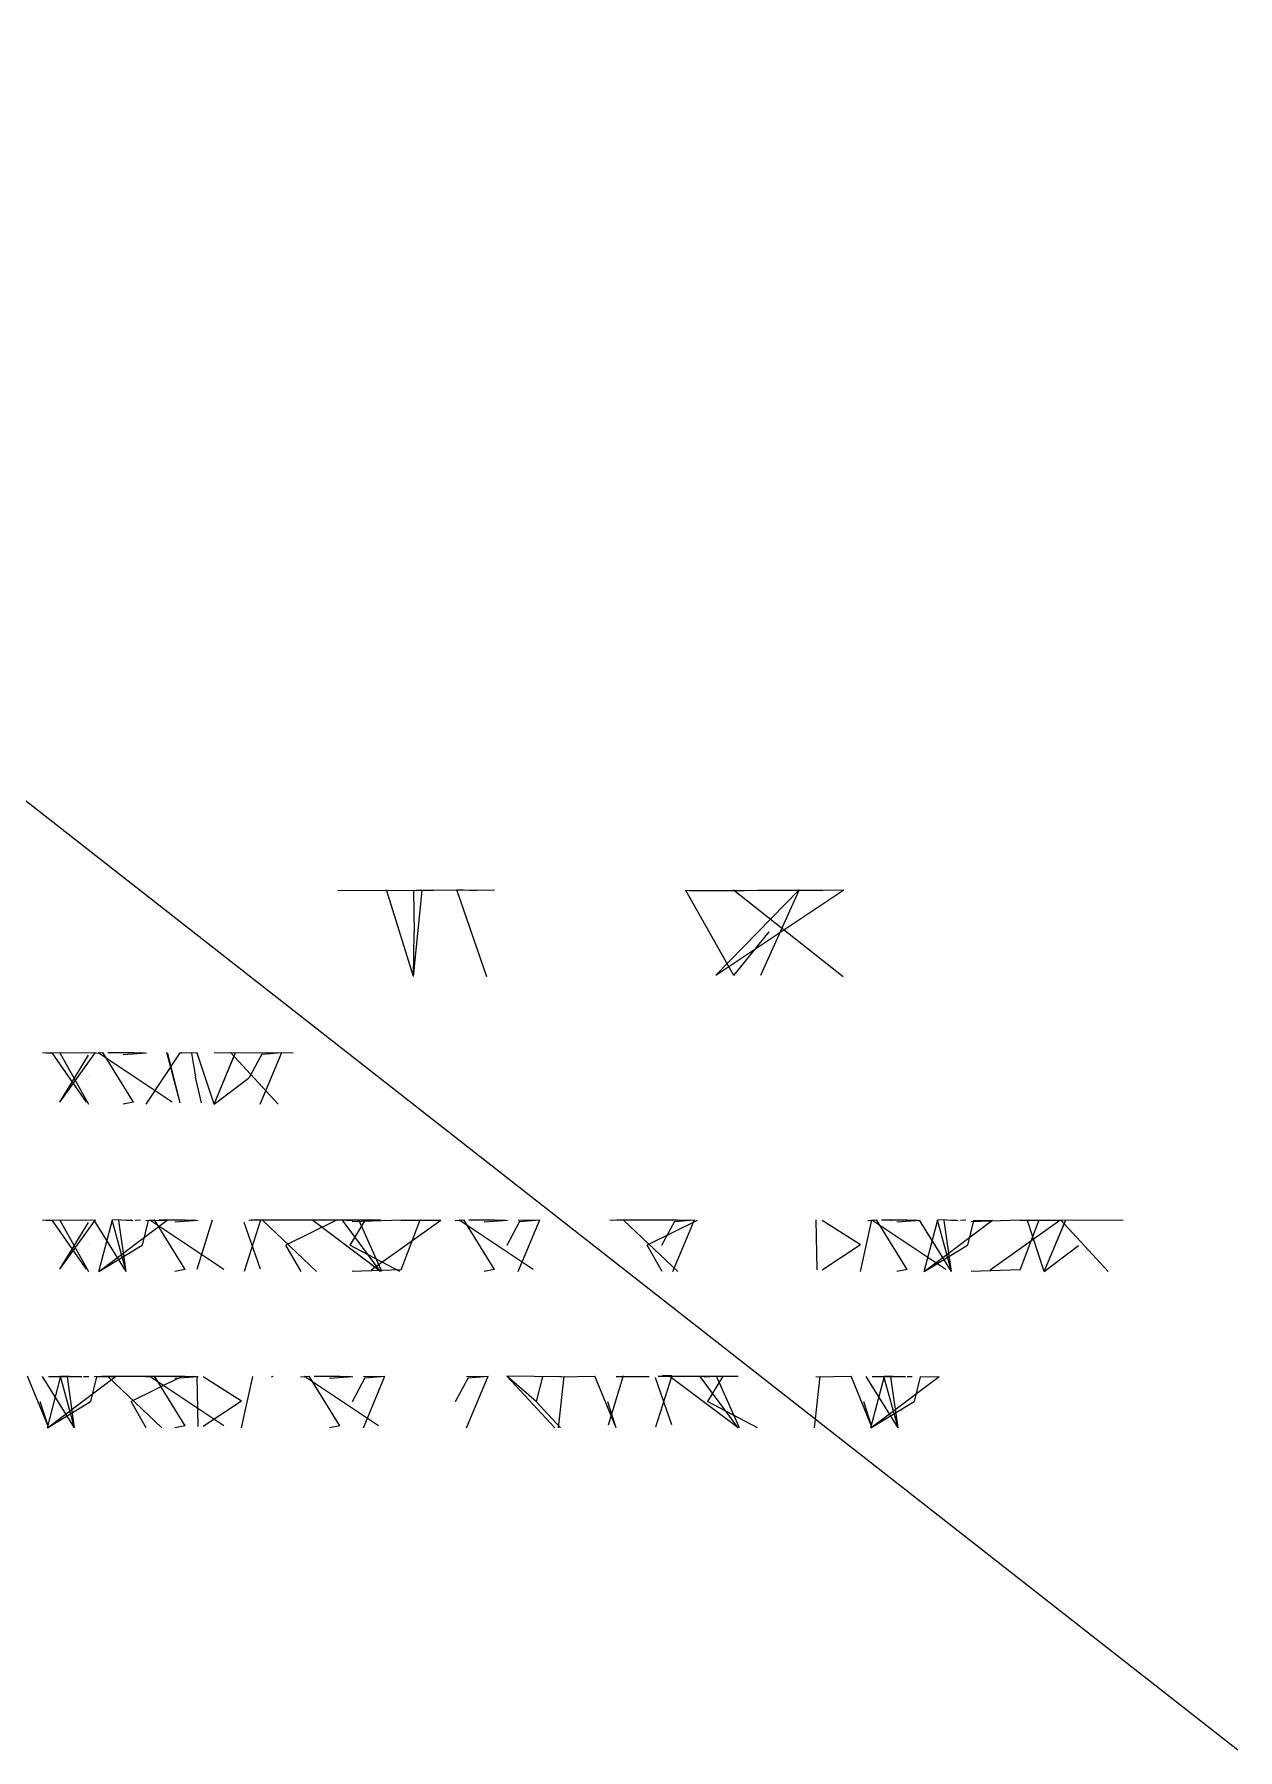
# Model space of a CAD drawing. Header units: metres. Extents: x -978944 to 1068394069015, y -937984 to 996528.
# Drawn here: x -165.18 to -151.32, y -20.21 to -0.46 of the extents above; entities that cross this region are included whole.
import ezdxf

# ---------------------------------------------------------------- set-up
doc = ezdxf.new("R2010")
doc.units = ezdxf.units.M

msp = doc.modelspace()

# ---------------------------------------------------------------- linework, layer by layer
at = {"layer": 'MCD_Layer_0'}
for p, q in [((-209.976303, 25.710459), (-151.324951, -20.214447)), ((-161.6875, -10.319051), (-159.884765, -10.313677)), ((-161.6875, -10.319051), (-160.585184, -10.315398)), ((-160.815115, -11.308394), (-161.126198, -10.313496)), ((-160.815115, -11.308394), (-160.71754, -10.320199)), ((-160.814632, -10.319112), (-160.810285, -10.803277)), ((-160.089577, -10.322463), (-160.315161, -10.3125)), ((-159.969781, -11.3125), (-160.315161, -10.3125)), ((-157.6875, -10.320978), (-156.100684, -10.314374)), ((-157.125879, -11.29834), (-157.679885, -10.318687)), ((-157.63229, -10.323506), (-156.372927, -10.316308)), ((-157.336249, -10.318806), (-156.373403, -10.3125)), ((-157.336249, -11.293551), (-156.373403, -10.3125)), ((-157.336249, -10.318806), (-155.861757, -10.313273)), ((-157.336249, -11.293551), (-155.861757, -10.313273)), ((-155.867468, -11.3125), (-157.129687, -10.315742)), ((-156.81556, -11.295247), (-156.372927, -10.316308)), ((-160.815115, -11.308394), (-160.810285, -10.803277)), ((-160.810285, -10.803277), (-160.810255, -10.803277)), ((-157.125879, -11.29834), (-156.72037, -10.796065)), ((-156.72037, -10.796065), (-156.720341, -10.796065)), ((-165.087982, -12.189979), (-164.476932, -12.186683)), ((-165.040766, -12.192843), (-164.976154, -12.188684)), ((-164.579924, -12.755504), (-164.976154, -12.188684)), ((-164.88752, -12.190013), (-164.557558, -12.780683)), ((-164.887244, -12.755504), (-164.476932, -12.186683)), ((-164.887244, -12.755504), (-164.557558, -12.215192)), ((-164.493988, -12.192369), (-164.394127, -12.186683)), ((-164.436845, -12.192022), (-164.447386, -12.188676)), ((-163.595238, -12.758092), (-164.447386, -12.188676)), ((-164.041284, -12.758092), (-164.394127, -12.186683)), ((-164.041284, -12.189994), (-164.337539, -12.188347)), ((-164.041284, -12.189994), (-164.305362, -12.194276)), ((-163.889829, -12.192456), (-164.158899, -12.212601)), ((-164.041284, -12.189994), (-163.959731, -12.187116)), ((-164.041284, -12.189994), (-163.914794, -12.18956)), ((-163.505709, -12.190078), (-163.899994, -12.780683)), ((-163.504589, -12.763583), (-163.658046, -12.186718)), ((-163.504589, -12.763583), (-163.646845, -12.192511)), ((-163.505709, -12.190078), (-163.303806, -12.186683)), ((-163.505709, -12.190078), (-163.490027, -12.192546)), ((-163.373534, -12.191181), (-163.326489, -12.471212)), ((-163.113373, -12.780683), (-163.305984, -12.191296)), ((-163.113373, -12.780683), (-162.864823, -12.186683)), ((-163.113373, -12.190161), (-162.864823, -12.186683)), ((-163.113373, -12.780683), (-162.864823, -12.187836)), ((-162.376374, -12.780683), (-162.920185, -12.188755)), ((-162.202216, -12.193495), (-162.920185, -12.188755)), ((-162.564369, -12.203766), (-162.71199, -12.479619)), ((-162.581668, -12.780683), (-162.332557, -12.186683)), ((-162.581668, -12.190196), (-162.332557, -12.186683)), ((-162.564369, -12.203766), (-162.332557, -12.186683)), ((-164.557558, -12.467219), (-164.557541, -12.467219)), ((-164.158899, -12.468495), (-164.158881, -12.468495)), ((-163.257041, -12.765578), (-163.326489, -12.471212)), ((-163.326489, -12.471212), (-163.326471, -12.471212)), ((-163.113373, -12.780683), (-162.717769, -12.479619)), ((-162.717769, -12.479619), (-162.717751, -12.479619)), ((-162.71199, -12.479619), (-162.711972, -12.479619)), ((-164.041284, -12.758092), (-164.158899, -12.780683)), ((-165.087982, -14.116865), (-164.476932, -14.113569)), ((-165.040766, -14.11973), (-164.976154, -14.115571)), ((-164.579924, -14.682391), (-164.976154, -14.115571)), ((-164.88752, -14.1169), (-164.557558, -14.707569)), ((-164.887244, -14.682391), (-164.476932, -14.113569)), ((-164.887244, -14.682391), (-164.557558, -14.142078)), ((-164.124169, -14.705969), (-164.493988, -14.114378)), ((-164.438199, -14.707569), (-164.281759, -14.113569)), ((-164.438199, -14.707569), (-163.652549, -14.11587)), ((-164.124169, -14.705969), (-164.287511, -14.115402)), ((-164.081608, -14.119051), (-164.281759, -14.113569)), ((-164.124169, -14.705969), (-164.20814, -14.120022)), ((-164.125319, -14.11702), (-164.0471, -14.120057)), ((-164.125319, -14.11702), (-164.059753, -14.11702)), ((-164.020643, -14.117038), (-163.961403, -14.114252)), ((-163.872255, -14.119069), (-163.941273, -14.405725)), ((-163.899994, -14.119256), (-163.800133, -14.113569)), ((-163.872255, -14.119069), (-163.652549, -14.11587)), ((-163.842851, -14.118909), (-163.853392, -14.115563)), ((-163.001244, -14.684979), (-163.853392, -14.115563)), ((-163.44729, -14.684979), (-163.800133, -14.113569)), ((-163.44729, -14.11688), (-163.743545, -14.115233)), ((-163.44729, -14.11688), (-163.711367, -14.121163)), ((-163.295834, -14.119342), (-163.564905, -14.139488)), ((-163.44729, -14.11688), (-163.365737, -14.114003)), ((-163.44729, -14.11688), (-163.3208, -14.116447)), ((-163.305984, -14.682391), (-163.131478, -14.113586)), ((-162.578136, -14.116883), (-162.765897, -14.707569)), ((-162.578136, -14.682373), (-162.765897, -14.142078)), ((-161.930981, -14.116999), (-162.71199, -14.119981)), ((-162.578136, -14.116883), (-162.68527, -14.113569)), ((-161.930981, -14.116999), (-162.624637, -14.113569)), ((-161.931556, -14.705486), (-162.551076, -14.120016)), ((-161.708575, -14.118598), (-162.284418, -14.405496)), ((-161.196022, -14.11702), (-162.117981, -14.11427)), ((-161.196022, -14.11702), (-161.97707, -14.120004)), ((-161.194872, -14.705969), (-161.97707, -14.120004)), ((-161.194872, -14.705969), (-161.634283, -14.114378)), ((-161.585971, -14.119087), (-161.44506, -14.113569)), ((-161.376618, -14.119105), (-161.549162, -14.405743)), ((-160.957108, -14.116931), (-161.523987, -14.136788)), ((-161.181068, -14.707533), (-161.44506, -14.113569)), ((-161.304927, -14.687712), (-160.500037, -14.11559)), ((-160.957108, -14.687712), (-160.738885, -14.113569)), ((-160.957108, -14.116931), (-160.738885, -14.113569)), ((-160.957108, -14.116931), (-160.500037, -14.11559)), ((-160.335983, -14.119256), (-160.236122, -14.113569)), ((-160.278841, -14.118909), (-160.289381, -14.115563)), ((-159.437234, -14.684979), (-160.289381, -14.115563)), ((-159.88328, -14.684979), (-160.236122, -14.113569)), ((-159.88328, -14.11688), (-160.179534, -14.115233)), ((-159.88328, -14.11688), (-160.147357, -14.121163)), ((-159.731824, -14.119342), (-160.000894, -14.139488)), ((-159.88328, -14.11688), (-159.801727, -14.114003)), ((-159.88328, -14.11688), (-159.756789, -14.116447)), ((-159.594352, -14.130652), (-159.741974, -14.406506)), ((-159.611652, -14.707569), (-159.36254, -14.113569)), ((-159.611652, -14.117083), (-159.36254, -14.113569)), ((-159.594352, -14.130652), (-159.36254, -14.113569)), ((-157.772977, -14.116999), (-158.553986, -14.119981)), ((-157.772977, -14.116999), (-158.466632, -14.113569)), ((-157.773551, -14.705486), (-158.393071, -14.120016)), ((-157.55057, -14.118598), (-158.126413, -14.405496)), ((-157.81237, -14.130652), (-157.959991, -14.406506)), ((-157.829669, -14.707569), (-157.580558, -14.113569)), ((-157.829669, -14.117083), (-157.580558, -14.113569)), ((-157.81237, -14.130652), (-157.580558, -14.113569)), ((-156.168514, -14.689859), (-156.177979, -14.113569)), ((-156.109502, -14.116909), (-155.669696, -14.396382)), ((-155.669696, -14.707569), (-155.53664, -14.115448)), ((-155.583984, -14.119256), (-155.484123, -14.113569)), ((-155.526842, -14.118909), (-155.537383, -14.115563)), ((-154.685235, -14.684979), (-155.537383, -14.115563)), ((-155.131281, -14.684979), (-155.484123, -14.113569)), ((-155.131281, -14.11688), (-155.427535, -14.115233)), ((-155.131281, -14.11688), (-155.395358, -14.121163)), ((-155.322304, -14.119797), (-155.303376, -14.113569)), ((-154.979825, -14.119342), (-155.248895, -14.139488)), ((-155.131281, -14.11688), (-155.049728, -14.114003)), ((-155.131281, -14.11688), (-155.00479, -14.116447)), ((-154.620171, -14.705969), (-154.98999, -14.114378)), ((-154.934201, -14.707569), (-154.777761, -14.113569)), ((-154.934201, -14.707569), (-154.148552, -14.11587)), ((-154.620171, -14.705969), (-154.783513, -14.115402)), ((-154.577611, -14.119051), (-154.777761, -14.113569)), ((-154.620171, -14.705969), (-154.704143, -14.120022)), ((-154.621322, -14.11702), (-154.543102, -14.120057)), ((-154.621322, -14.11702), (-154.555755, -14.11702)), ((-154.516645, -14.117038), (-154.457405, -14.114252)), ((-154.368257, -14.119069), (-154.437275, -14.405725)), ((-153.829117, -14.116931), (-154.395996, -14.136788)), ((-154.368257, -14.119069), (-154.148552, -14.11587)), ((-154.176937, -14.687712), (-153.372047, -14.11559)), ((-153.829117, -14.687712), (-153.610894, -14.113569)), ((-153.829117, -14.116931), (-153.610894, -14.113569)), ((-153.829117, -14.116931), (-153.372047, -14.11559)), ((-153.553375, -14.707569), (-153.745987, -14.118183)), ((-153.553375, -14.707569), (-153.304826, -14.113569)), ((-153.553375, -14.117047), (-153.304826, -14.113569)), ((-153.553375, -14.707569), (-153.304826, -14.114722)), ((-152.816376, -14.707569), (-153.360187, -14.115642)), ((-152.642218, -14.120381), (-153.360187, -14.115642)), ((-164.557558, -14.394106), (-164.557541, -14.394106)), ((-164.438199, -14.707569), (-163.941273, -14.405725)), ((-163.941273, -14.405725), (-163.941255, -14.405725)), ((-163.564905, -14.395382), (-163.564887, -14.395382)), ((-162.765897, -14.394106), (-162.765879, -14.394106)), ((-162.110861, -14.707569), (-162.284418, -14.405496)), ((-162.284418, -14.405496), (-162.2844, -14.405496)), ((-160.971715, -14.707569), (-161.549162, -14.405743)), ((-161.549162, -14.405743), (-161.549144, -14.405743)), ((-160.953206, -14.39673), (-160.953189, -14.39673)), ((-160.000894, -14.395382), (-160.000877, -14.395382)), ((-159.741974, -14.406506), (-159.741956, -14.406506)), ((-157.952856, -14.707569), (-158.126413, -14.405496)), ((-158.126413, -14.405496), (-158.126395, -14.405496)), ((-157.959991, -14.406506), (-157.959973, -14.406506)), ((-156.109502, -14.686988), (-155.669696, -14.396382)), ((-155.669696, -14.396382), (-155.669678, -14.396382)), ((-155.248895, -14.395382), (-155.248878, -14.395382)), ((-154.934201, -14.707569), (-154.437275, -14.405725)), ((-154.437275, -14.405725), (-154.437257, -14.405725)), ((-153.825215, -14.39673), (-153.825198, -14.39673)), ((-153.553375, -14.707569), (-153.157772, -14.406505)), ((-153.157772, -14.406505), (-153.157754, -14.406505)), ((-163.44729, -14.684979), (-163.564905, -14.707569)), ((-160.957108, -14.687712), (-161.523987, -14.707569)), ((-159.88328, -14.684979), (-160.000894, -14.707569)), ((-155.131281, -14.684979), (-155.248895, -14.707569)), ((-153.829117, -14.687712), (-154.395996, -14.707569)), ((-165.016445, -16.508204), (-165.260397, -15.914203)), ((-164.718163, -16.506604), (-165.087982, -15.915012)), ((-165.032193, -16.508204), (-164.875753, -15.914203)), ((-165.032193, -16.508204), (-164.246544, -15.916504)), ((-165.017599, -15.917646), (-164.873996, -15.914762)), ((-165.017599, -15.917646), (-164.635236, -15.916042)), ((-164.718163, -16.506604), (-164.881505, -15.916037)), ((-164.675602, -15.919685), (-164.875753, -15.914203)), ((-164.718163, -16.506604), (-164.802135, -15.920656)), ((-164.719314, -15.917654), (-164.641094, -15.920692)), ((-164.719314, -15.917654), (-164.653747, -15.917654)), ((-164.614637, -15.917672), (-164.555397, -15.914886)), ((-164.466249, -15.919703), (-164.535267, -16.20636)), ((-163.712979, -15.917634), (-164.493988, -15.920615)), ((-164.466249, -15.919703), (-164.246544, -15.916504)), ((-163.712979, -15.917634), (-164.406635, -15.914203)), ((-163.713554, -16.50612), (-164.333074, -15.920651)), ((-163.490572, -15.919232), (-164.066416, -16.20613)), ((-163.899994, -15.91989), (-163.800133, -15.914203)), ((-163.842851, -15.919543), (-163.853392, -15.916197)), ((-163.001244, -16.485613), (-163.853392, -15.916197)), ((-163.44729, -16.485613), (-163.800133, -15.914203)), ((-163.44729, -15.917515), (-163.743545, -15.915868)), ((-163.44729, -15.917515), (-163.711367, -15.921797)), ((-163.295834, -15.919977), (-163.564905, -15.940122)), ((-163.44729, -15.917515), (-163.365737, -15.914637)), ((-163.44729, -15.917515), (-163.3208, -15.917081)), ((-163.29652, -16.490493), (-163.305984, -15.914203)), ((-163.237508, -15.917544), (-162.797702, -16.197016)), ((-162.797702, -16.508204), (-162.664646, -15.916082)), ((-162.45031, -15.920432), (-162.431382, -15.914203)), ((-162.117981, -15.91989), (-162.01812, -15.914203)), ((-162.060838, -15.919543), (-162.071379, -15.916197)), ((-161.219231, -16.485613), (-162.071379, -15.916197)), ((-161.665277, -16.485613), (-162.01812, -15.914203)), ((-161.665277, -15.917515), (-161.961532, -15.915868)), ((-161.665277, -15.917515), (-161.929354, -15.921797)), ((-161.513821, -15.919977), (-161.782892, -15.940122)), ((-161.665277, -15.917515), (-161.583724, -15.914637)), ((-161.665277, -15.917515), (-161.538787, -15.917081)), ((-161.376365, -15.931287), (-161.523987, -16.20714)), ((-161.393665, -16.508204), (-161.144553, -15.914203)), ((-161.393665, -15.917717), (-161.144553, -15.914203)), ((-161.376365, -15.931287), (-161.144553, -15.914203)), ((-160.188362, -15.931287), (-160.335983, -16.20714)), ((-160.205661, -16.508204), (-159.95655, -15.914203)), ((-160.205661, -15.917717), (-159.95655, -15.914203)), ((-160.188362, -15.931287), (-159.95655, -15.914203)), ((-159.402545, -16.205452), (-159.741974, -15.914203)), ((-159.186962, -16.508204), (-159.741974, -15.914203)), ((-159.111279, -15.921281), (-159.741974, -15.914203)), ((-159.331449, -15.920976), (-159.402545, -16.205452)), ((-159.14798, -16.508204), (-159.082234, -15.91651)), ((-159.130678, -15.919718), (-158.7264, -15.914203)), ((-159.130678, -15.919718), (-159.082234, -15.91651)), ((-158.482449, -16.508204), (-158.7264, -15.914203)), ((-158.570404, -16.473309), (-158.395897, -15.904505)), ((-158.483602, -15.917646), (-158.34, -15.914762)), ((-158.483602, -15.917646), (-158.101239, -15.916042)), ((-157.842556, -15.907801), (-158.030316, -16.498487)), ((-157.842556, -16.473292), (-158.030316, -15.932997)), ((-157.078468, -15.917654), (-158.000427, -15.914904)), ((-157.842556, -15.907801), (-157.94969, -15.904487)), ((-157.078468, -15.917654), (-157.859516, -15.920638)), ((-157.077318, -16.506604), (-157.859516, -15.920638)), ((-157.077318, -16.506604), (-157.516729, -15.915012)), ((-157.468417, -15.919721), (-157.327506, -15.914203)), ((-157.259064, -15.919739), (-157.431608, -16.206378)), ((-157.063514, -16.508168), (-157.327506, -15.914203)), ((-156.198914, -16.508204), (-156.133168, -15.91651)), ((-156.181612, -15.919718), (-155.777334, -15.914203)), ((-156.181612, -15.919718), (-156.133168, -15.91651)), ((-155.533383, -16.508204), (-155.777334, -15.914203)), ((-155.235101, -16.506604), (-155.604919, -15.915012)), ((-155.54913, -16.508204), (-155.392691, -15.914203)), ((-155.54913, -16.508204), (-154.763481, -15.916504)), ((-155.534536, -15.917646), (-155.390934, -15.914762)), ((-155.534536, -15.917646), (-155.152173, -15.916042)), ((-155.235101, -16.506604), (-155.398442, -15.916037)), ((-155.19254, -15.919685), (-155.392691, -15.914203)), ((-155.235101, -16.506604), (-155.319072, -15.920656)), ((-155.236251, -15.917654), (-155.158031, -15.920692)), ((-155.236251, -15.917654), (-155.170684, -15.917654)), ((-155.131574, -15.917672), (-155.072334, -15.914886)), ((-154.983187, -15.919703), (-155.052204, -16.20636)), ((-154.983187, -15.919703), (-154.763481, -15.916504)), ((-163.564905, -16.196016), (-163.564887, -16.196016)), ((-163.237508, -16.487622), (-162.797702, -16.197016)), ((-162.797702, -16.197016), (-162.797684, -16.197016)), ((-161.782892, -16.196016), (-161.782874, -16.196016)), ((-158.030316, -16.185024), (-158.030299, -16.185024)), ((-165.016445, -16.508204), (-165.113334, -16.207157)), ((-165.113334, -16.207157), (-165.113316, -16.207157)), ((-165.032193, -16.508204), (-164.535267, -16.20636)), ((-164.535267, -16.20636), (-164.535249, -16.20636)), ((-163.892858, -16.508204), (-164.066416, -16.20613)), ((-164.066416, -16.20613), (-164.066398, -16.20613)), ((-161.523987, -16.20714), (-161.523969, -16.20714)), ((-160.335983, -16.20714), (-160.335965, -16.20714)), ((-159.123893, -16.508132), (-159.402545, -16.205452)), ((-159.402545, -16.205452), (-159.402527, -16.205452)), ((-158.482449, -16.508204), (-158.579337, -16.207157)), ((-158.579337, -16.207157), (-158.579319, -16.207157)), ((-156.854161, -16.508204), (-157.431608, -16.206378)), ((-157.431608, -16.206378), (-157.43159, -16.206378)), ((-155.533383, -16.508204), (-155.630271, -16.207157)), ((-155.630271, -16.207157), (-155.630253, -16.207157)), ((-155.54913, -16.508204), (-155.052204, -16.20636)), ((-155.052204, -16.20636), (-155.052186, -16.20636)), ((-163.44729, -16.485613), (-163.564905, -16.508204)), ((-161.665277, -16.485613), (-161.782892, -16.508204))]:
    msp.add_line(p, q, dxfattribs=at)

doc.saveas('drawing.dxf')
